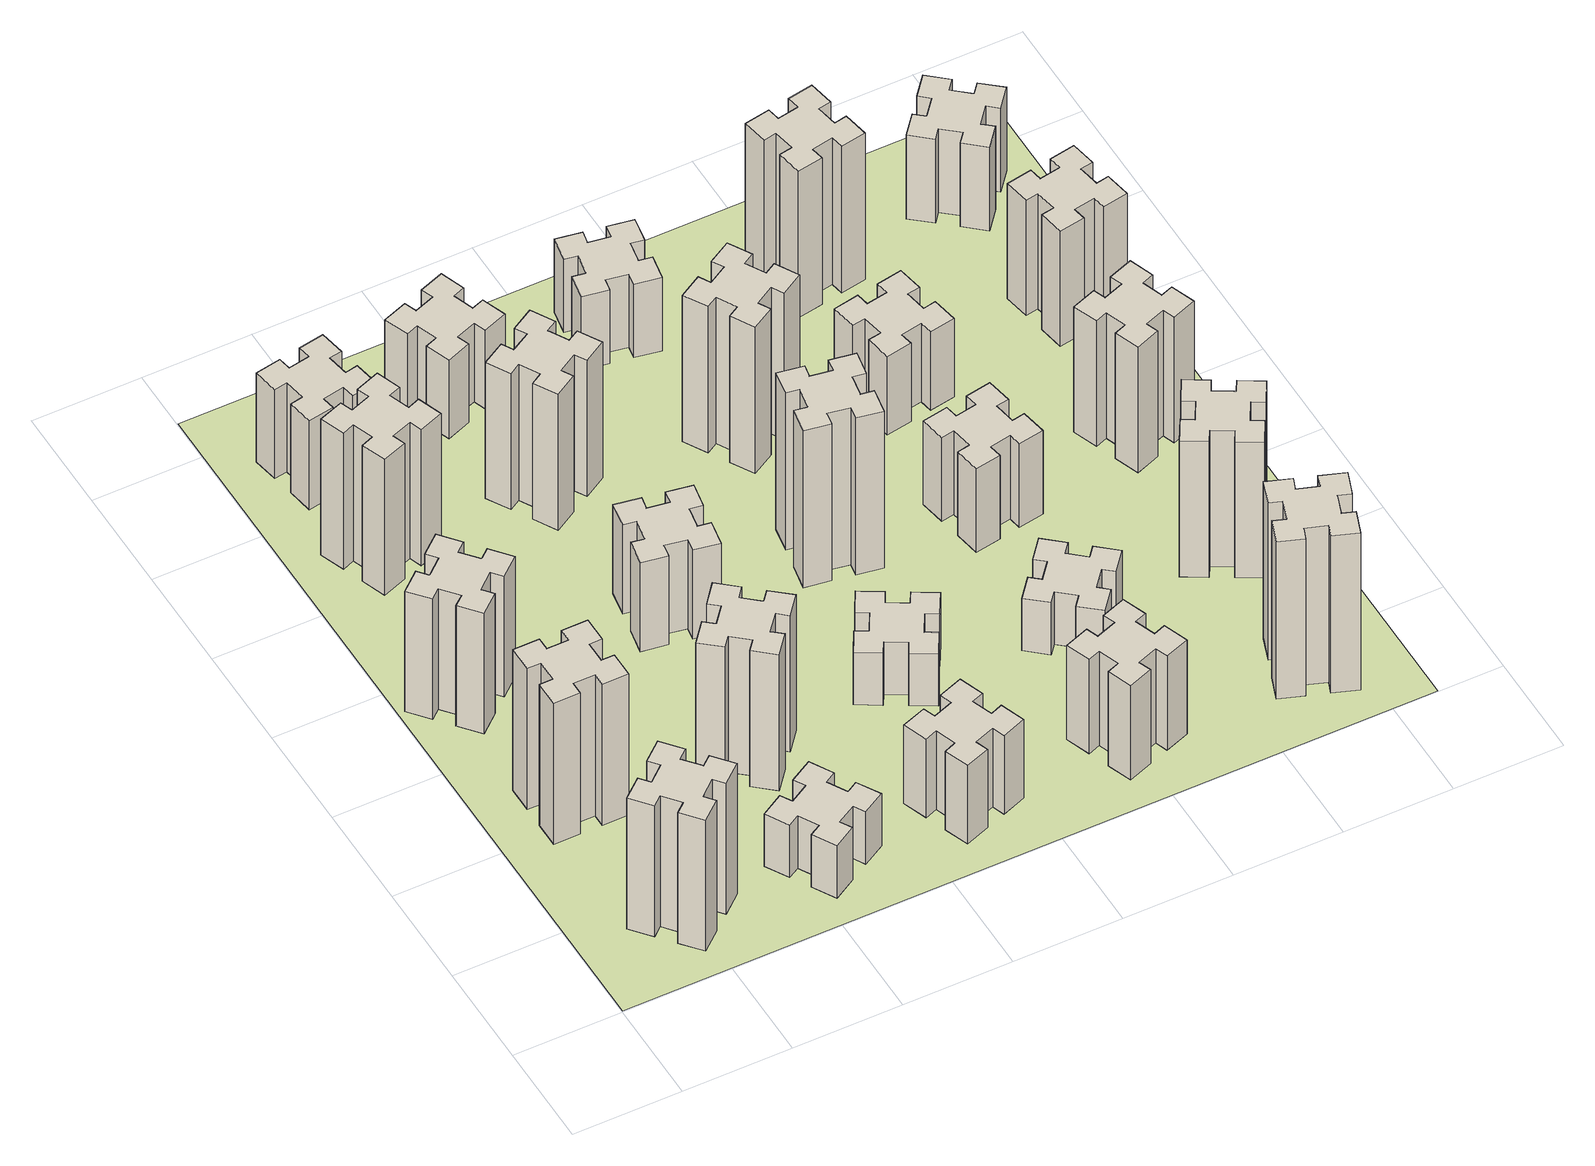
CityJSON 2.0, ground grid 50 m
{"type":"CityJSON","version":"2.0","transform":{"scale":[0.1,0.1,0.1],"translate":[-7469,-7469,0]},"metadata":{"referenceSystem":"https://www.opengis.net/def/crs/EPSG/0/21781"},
"CityObjects":{
"building1":{"type":"Building","attributes":{"class":"1000","function":"1000","usage":"1000","yearOfConstruction":2016,"roofType":"1000","measuredHeight":75,"storeysAboveGround":30,"storeysBelowGround":0},"geometry":[{"type":"Solid","lod":"1","boundaries":[[[[0,1,2,3,4,5,6,7,8,9,10,11,12,13,14,15,16,17,18,19]],[[17,16,20,21]],[[16,15,22,20]],[[15,14,23,22]],[[14,13,24,23]],[[13,12,25,24]],[[12,11,26,25]],[[11,10,27,26]],[[10,9,28,27]],[[9,8,29,28]],[[8,7,30,29]],[[7,6,31,30]],[[6,5,32,31]],[[5,4,33,32]],[[4,3,34,33]],[[3,2,35,34]],[[2,1,36,35]],[[1,0,37,36]],[[0,19,38,37]],[[19,18,39,38]],[[18,17,21,39]],[[24,25,26,27,28,29,30,31,32,33,34,35,36,37,38,39,21,20,22,23]]]]}]},
"building2":{"type":"Building","attributes":{"class":"1000","function":"1000","usage":"1000","yearOfConstruction":2016,"roofType":"1000","measuredHeight":81,"storeysAboveGround":30,"storeysBelowGround":0},"geometry":[{"type":"Solid","lod":"1","boundaries":[[[[40,41,42,43,44,45,46,47,48,49,50,51,52,53,54,55,56,57,58,59]],[[57,56,60,61]],[[56,55,62,60]],[[55,54,63,62]],[[54,53,64,63]],[[53,52,65,64]],[[52,51,66,65]],[[51,50,67,66]],[[50,49,68,67]],[[49,48,69,68]],[[48,47,70,69]],[[47,46,71,70]],[[46,45,72,71]],[[45,44,73,72]],[[44,43,74,73]],[[43,42,75,74]],[[42,41,76,75]],[[41,40,77,76]],[[40,59,78,77]],[[59,58,79,78]],[[58,57,61,79]],[[64,65,66,67,68,69,70,71,72,73,74,75,76,77,78,79,61,60,62,63]]]]}]},
"building3":{"type":"Building","attributes":{"class":"1000","function":"1000","usage":"1000","yearOfConstruction":2016,"roofType":"1000","measuredHeight":69,"storeysAboveGround":30,"storeysBelowGround":0},"geometry":[{"type":"Solid","lod":"1","boundaries":[[[[80,81,82,83,84,85,86,87,88,89,90,91,92,93,94,95,96,97,98,99]],[[97,96,100,101]],[[96,95,102,100]],[[95,94,103,102]],[[94,93,104,103]],[[93,92,105,104]],[[92,91,106,105]],[[91,90,107,106]],[[90,89,108,107]],[[89,88,109,108]],[[88,87,110,109]],[[87,86,111,110]],[[86,85,112,111]],[[85,84,113,112]],[[84,83,114,113]],[[83,82,115,114]],[[82,81,116,115]],[[81,80,117,116]],[[80,99,118,117]],[[99,98,119,118]],[[98,97,101,119]],[[104,105,106,107,108,109,110,111,112,113,114,115,116,117,118,119,101,100,102,103]]]]}]},
"building4":{"type":"Building","attributes":{"class":"1000","function":"1000","usage":"1000","yearOfConstruction":2016,"roofType":"1000","measuredHeight":78,"storeysAboveGround":30,"storeysBelowGround":0},"geometry":[{"type":"Solid","lod":"1","boundaries":[[[[120,121,122,123,124,125,126,127,128,129,130,131,132,133,134,135,136,137,138,139]],[[137,136,140,141]],[[136,135,142,140]],[[135,134,143,142]],[[134,133,144,143]],[[133,132,145,144]],[[132,131,146,145]],[[131,130,147,146]],[[130,129,148,147]],[[129,128,149,148]],[[128,127,150,149]],[[127,126,151,150]],[[126,125,152,151]],[[125,124,153,152]],[[124,123,154,153]],[[123,122,155,154]],[[122,121,156,155]],[[121,120,157,156]],[[120,139,158,157]],[[139,138,159,158]],[[138,137,141,159]],[[144,145,146,147,148,149,150,151,152,153,154,155,156,157,158,159,141,140,142,143]]]]}]},
"building5":{"type":"Building","attributes":{"class":"1000","function":"1000","usage":"1000","yearOfConstruction":2016,"roofType":"1000","measuredHeight":30,"storeysAboveGround":30,"storeysBelowGround":0},"geometry":[{"type":"Solid","lod":"1","boundaries":[[[[160,161,162,163,164,165,166,167,168,169,170,171,172,173,174,175,176,177,178,179]],[[177,176,180,181]],[[176,175,182,180]],[[175,174,183,182]],[[174,173,184,183]],[[173,172,185,184]],[[172,171,186,185]],[[171,170,187,186]],[[170,169,188,187]],[[169,168,189,188]],[[168,167,190,189]],[[167,166,191,190]],[[166,165,192,191]],[[165,164,193,192]],[[164,163,194,193]],[[163,162,195,194]],[[162,161,196,195]],[[161,160,197,196]],[[160,179,198,197]],[[179,178,199,198]],[[178,177,181,199]],[[184,185,186,187,188,189,190,191,192,193,194,195,196,197,198,199,181,180,182,183]]]]}]},
"building6":{"type":"Building","attributes":{"class":"1000","function":"1000","usage":"1000","yearOfConstruction":2016,"roofType":"1000","measuredHeight":51,"storeysAboveGround":30,"storeysBelowGround":0},"geometry":[{"type":"Solid","lod":"1","boundaries":[[[[200,201,202,203,204,205,206,207,208,209,210,211,212,213,214,215,216,217,218,219]],[[217,216,220,221]],[[216,215,222,220]],[[215,214,223,222]],[[214,213,224,223]],[[213,212,225,224]],[[212,211,226,225]],[[211,210,227,226]],[[210,209,228,227]],[[209,208,229,228]],[[208,207,230,229]],[[207,206,231,230]],[[206,205,232,231]],[[205,204,233,232]],[[204,203,234,233]],[[203,202,235,234]],[[202,201,236,235]],[[201,200,237,236]],[[200,219,238,237]],[[219,218,239,238]],[[218,217,221,239]],[[224,225,226,227,228,229,230,231,232,233,234,235,236,237,238,239,221,220,222,223]]]]}]},
"building7":{"type":"Building","attributes":{"class":"1000","function":"1000","usage":"1000","yearOfConstruction":2016,"roofType":"1000","measuredHeight":78,"storeysAboveGround":30,"storeysBelowGround":0},"geometry":[{"type":"Solid","lod":"1","boundaries":[[[[240,241,242,243,244,245,246,247,248,249,250,251,252,253,254,255,256,257,258,259]],[[257,256,260,261]],[[256,255,262,260]],[[255,254,263,262]],[[254,253,264,263]],[[253,252,265,264]],[[252,251,266,265]],[[251,250,267,266]],[[250,249,268,267]],[[249,248,269,268]],[[248,247,270,269]],[[247,246,271,270]],[[246,245,272,271]],[[245,244,273,272]],[[244,243,274,273]],[[243,242,275,274]],[[242,241,276,275]],[[241,240,277,276]],[[240,259,278,277]],[[259,258,279,278]],[[258,257,261,279]],[[264,265,266,267,268,269,270,271,272,273,274,275,276,277,278,279,261,260,262,263]]]]}]},
"building8":{"type":"Building","attributes":{"class":"1000","function":"1000","usage":"1000","yearOfConstruction":2016,"roofType":"1000","measuredHeight":51,"storeysAboveGround":30,"storeysBelowGround":0},"geometry":[{"type":"Solid","lod":"1","boundaries":[[[[280,281,282,283,284,285,286,287,288,289,290,291,292,293,294,295,296,297,298,299]],[[297,296,300,301]],[[296,295,302,300]],[[295,294,303,302]],[[294,293,304,303]],[[293,292,305,304]],[[292,291,306,305]],[[291,290,307,306]],[[290,289,308,307]],[[289,288,309,308]],[[288,287,310,309]],[[287,286,311,310]],[[286,285,312,311]],[[285,284,313,312]],[[284,283,314,313]],[[283,282,315,314]],[[282,281,316,315]],[[281,280,317,316]],[[280,299,318,317]],[[299,298,319,318]],[[298,297,301,319]],[[304,305,306,307,308,309,310,311,312,313,314,315,316,317,318,319,301,300,302,303]]]]}]},
"building9":{"type":"Building","attributes":{"class":"1000","function":"1000","usage":"1000","yearOfConstruction":2016,"roofType":"1000","measuredHeight":45,"storeysAboveGround":30,"storeysBelowGround":0},"geometry":[{"type":"Solid","lod":"1","boundaries":[[[[320,321,322,323,324,325,326,327,328,329,330,331,332,333,334,335,336,337,338,339]],[[337,336,340,341]],[[336,335,342,340]],[[335,334,343,342]],[[334,333,344,343]],[[333,332,345,344]],[[332,331,346,345]],[[331,330,347,346]],[[330,329,348,347]],[[329,328,349,348]],[[328,327,350,349]],[[327,326,351,350]],[[326,325,352,351]],[[325,324,353,352]],[[324,323,354,353]],[[323,322,355,354]],[[322,321,356,355]],[[321,320,357,356]],[[320,339,358,357]],[[339,338,359,358]],[[338,337,341,359]],[[344,345,346,347,348,349,350,351,352,353,354,355,356,357,358,359,341,340,342,343]]]]}]},
"building10":{"type":"Building","attributes":{"class":"1000","function":"1000","usage":"1000","yearOfConstruction":2016,"roofType":"1000","measuredHeight":78,"storeysAboveGround":30,"storeysBelowGround":0},"geometry":[{"type":"Solid","lod":"1","boundaries":[[[[360,361,362,363,364,365,366,367,368,369,370,371,372,373,374,375,376,377,378,379]],[[377,376,380,381]],[[376,375,382,380]],[[375,374,383,382]],[[374,373,384,383]],[[373,372,385,384]],[[372,371,386,385]],[[371,370,387,386]],[[370,369,388,387]],[[369,368,389,388]],[[368,367,390,389]],[[367,366,391,390]],[[366,365,392,391]],[[365,364,393,392]],[[364,363,394,393]],[[363,362,395,394]],[[362,361,396,395]],[[361,360,397,396]],[[360,379,398,397]],[[379,378,399,398]],[[378,377,381,399]],[[384,385,386,387,388,389,390,391,392,393,394,395,396,397,398,399,381,380,382,383]]]]}]},
"building11":{"type":"Building","attributes":{"class":"1000","function":"1000","usage":"1000","yearOfConstruction":2016,"roofType":"1000","measuredHeight":45,"storeysAboveGround":30,"storeysBelowGround":0},"geometry":[{"type":"Solid","lod":"1","boundaries":[[[[400,401,402,403,404,405,406,407,408,409,410,411,412,413,414,415,416,417,418,419]],[[417,416,420,421]],[[416,415,422,420]],[[415,414,423,422]],[[414,413,424,423]],[[413,412,425,424]],[[412,411,426,425]],[[411,410,427,426]],[[410,409,428,427]],[[409,408,429,428]],[[408,407,430,429]],[[407,406,431,430]],[[406,405,432,431]],[[405,404,433,432]],[[404,403,434,433]],[[403,402,435,434]],[[402,401,436,435]],[[401,400,437,436]],[[400,419,438,437]],[[419,418,439,438]],[[418,417,421,439]],[[424,425,426,427,428,429,430,431,432,433,434,435,436,437,438,439,421,420,422,423]]]]}]},
"building12":{"type":"Building","attributes":{"class":"1000","function":"1000","usage":"1000","yearOfConstruction":2016,"roofType":"1000","measuredHeight":30,"storeysAboveGround":30,"storeysBelowGround":0},"geometry":[{"type":"Solid","lod":"1","boundaries":[[[[440,441,442,443,444,445,446,447,448,449,450,451,452,453,454,455,456,457,458,459]],[[457,456,460,461]],[[456,455,462,460]],[[455,454,463,462]],[[454,453,464,463]],[[453,452,465,464]],[[452,451,466,465]],[[451,450,467,466]],[[450,449,468,467]],[[449,448,469,468]],[[448,447,470,469]],[[447,446,471,470]],[[446,445,472,471]],[[445,444,473,472]],[[444,443,474,473]],[[443,442,475,474]],[[442,441,476,475]],[[441,440,477,476]],[[440,459,478,477]],[[459,458,479,478]],[[458,457,461,479]],[[464,465,466,467,468,469,470,471,472,473,474,475,476,477,478,479,461,460,462,463]]]]}]},
"building13":{"type":"Building","attributes":{"class":"1000","function":"1000","usage":"1000","yearOfConstruction":2016,"roofType":"1000","measuredHeight":90,"storeysAboveGround":30,"storeysBelowGround":0},"geometry":[{"type":"Solid","lod":"1","boundaries":[[[[480,481,482,483,484,485,486,487,488,489,490,491,492,493,494,495,496,497,498,499]],[[497,496,500,501]],[[496,495,502,500]],[[495,494,503,502]],[[494,493,504,503]],[[493,492,505,504]],[[492,491,506,505]],[[491,490,507,506]],[[490,489,508,507]],[[489,488,509,508]],[[488,487,510,509]],[[487,486,511,510]],[[486,485,512,511]],[[485,484,513,512]],[[484,483,514,513]],[[483,482,515,514]],[[482,481,516,515]],[[481,480,517,516]],[[480,499,518,517]],[[499,498,519,518]],[[498,497,501,519]],[[504,505,506,507,508,509,510,511,512,513,514,515,516,517,518,519,501,500,502,503]]]]}]},
"building14":{"type":"Building","attributes":{"class":"1000","function":"1000","usage":"1000","yearOfConstruction":2016,"roofType":"1000","measuredHeight":54,"storeysAboveGround":30,"storeysBelowGround":0},"geometry":[{"type":"Solid","lod":"1","boundaries":[[[[520,521,522,523,524,525,526,527,528,529,530,531,532,533,534,535,536,537,538,539]],[[537,536,540,541]],[[536,535,542,540]],[[535,534,543,542]],[[534,533,544,543]],[[533,532,545,544]],[[532,531,546,545]],[[531,530,547,546]],[[530,529,548,547]],[[529,528,549,548]],[[528,527,550,549]],[[527,526,551,550]],[[526,525,552,551]],[[525,524,553,552]],[[524,523,554,553]],[[523,522,555,554]],[[522,521,556,555]],[[521,520,557,556]],[[520,539,558,557]],[[539,538,559,558]],[[538,537,541,559]],[[544,545,546,547,548,549,550,551,552,553,554,555,556,557,558,559,541,540,542,543]]]]}]},
"building15":{"type":"Building","attributes":{"class":"1000","function":"1000","usage":"1000","yearOfConstruction":2016,"roofType":"1000","measuredHeight":84,"storeysAboveGround":30,"storeysBelowGround":0},"geometry":[{"type":"Solid","lod":"1","boundaries":[[[[560,561,562,563,564,565,566,567,568,569,570,571,572,573,574,575,576,577,578,579]],[[577,576,580,581]],[[576,575,582,580]],[[575,574,583,582]],[[574,573,584,583]],[[573,572,585,584]],[[572,571,586,585]],[[571,570,587,586]],[[570,569,588,587]],[[569,568,589,588]],[[568,567,590,589]],[[567,566,591,590]],[[566,565,592,591]],[[565,564,593,592]],[[564,563,594,593]],[[563,562,595,594]],[[562,561,596,595]],[[561,560,597,596]],[[560,579,598,597]],[[579,578,599,598]],[[578,577,581,599]],[[584,585,586,587,588,589,590,591,592,593,594,595,596,597,598,599,581,580,582,583]]]]}]},
"building16":{"type":"Building","attributes":{"class":"1000","function":"1000","usage":"1000","yearOfConstruction":2016,"roofType":"1000","measuredHeight":42,"storeysAboveGround":30,"storeysBelowGround":0},"geometry":[{"type":"Solid","lod":"1","boundaries":[[[[600,601,602,603,604,605,606,607,608,609,610,611,612,613,614,615,616,617,618,619]],[[617,616,620,621]],[[616,615,622,620]],[[615,614,623,622]],[[614,613,624,623]],[[613,612,625,624]],[[612,611,626,625]],[[611,610,627,626]],[[610,609,628,627]],[[609,608,629,628]],[[608,607,630,629]],[[607,606,631,630]],[[606,605,632,631]],[[605,604,633,632]],[[604,603,634,633]],[[603,602,635,634]],[[602,601,636,635]],[[601,600,637,636]],[[600,619,638,637]],[[619,618,639,638]],[[618,617,621,639]],[[624,625,626,627,628,629,630,631,632,633,634,635,636,637,638,639,621,620,622,623]]]]}]},
"building17":{"type":"Building","attributes":{"class":"1000","function":"1000","usage":"1000","yearOfConstruction":2016,"roofType":"1000","measuredHeight":30,"storeysAboveGround":30,"storeysBelowGround":0},"geometry":[{"type":"Solid","lod":"1","boundaries":[[[[640,641,642,643,644,645,646,647,648,649,650,651,652,653,654,655,656,657,658,659]],[[657,656,660,661]],[[656,655,662,660]],[[655,654,663,662]],[[654,653,664,663]],[[653,652,665,664]],[[652,651,666,665]],[[651,650,667,666]],[[650,649,668,667]],[[649,648,669,668]],[[648,647,670,669]],[[647,646,671,670]],[[646,645,672,671]],[[645,644,673,672]],[[644,643,674,673]],[[643,642,675,674]],[[642,641,676,675]],[[641,640,677,676]],[[640,659,678,677]],[[659,658,679,678]],[[658,657,661,679]],[[664,665,666,667,668,669,670,671,672,673,674,675,676,677,678,679,661,660,662,663]]]]}]},
"building18":{"type":"Building","attributes":{"class":"1000","function":"1000","usage":"1000","yearOfConstruction":2016,"roofType":"1000","measuredHeight":48,"storeysAboveGround":30,"storeysBelowGround":0},"geometry":[{"type":"Solid","lod":"1","boundaries":[[[[680,681,682,683,684,685,686,687,688,689,690,691,692,693,694,695,696,697,698,699]],[[697,696,700,701]],[[696,695,702,700]],[[695,694,703,702]],[[694,693,704,703]],[[693,692,705,704]],[[692,691,706,705]],[[691,690,707,706]],[[690,689,708,707]],[[689,688,709,708]],[[688,687,710,709]],[[687,686,711,710]],[[686,685,712,711]],[[685,684,713,712]],[[684,683,714,713]],[[683,682,715,714]],[[682,681,716,715]],[[681,680,717,716]],[[680,699,718,717]],[[699,698,719,718]],[[698,697,701,719]],[[704,705,706,707,708,709,710,711,712,713,714,715,716,717,718,719,701,700,702,703]]]]}]},
"building19":{"type":"Building","attributes":{"class":"1000","function":"1000","usage":"1000","yearOfConstruction":2016,"roofType":"1000","measuredHeight":45,"storeysAboveGround":30,"storeysBelowGround":0},"geometry":[{"type":"Solid","lod":"1","boundaries":[[[[720,721,722,723,724,725,726,727,728,729,730,731,732,733,734,735,736,737,738,739]],[[737,736,740,741]],[[736,735,742,740]],[[735,734,743,742]],[[734,733,744,743]],[[733,732,745,744]],[[732,731,746,745]],[[731,730,747,746]],[[730,729,748,747]],[[729,728,749,748]],[[728,727,750,749]],[[727,726,751,750]],[[726,725,752,751]],[[725,724,753,752]],[[724,723,754,753]],[[723,722,755,754]],[[722,721,756,755]],[[721,720,757,756]],[[720,739,758,757]],[[739,738,759,758]],[[738,737,741,759]],[[744,745,746,747,748,749,750,751,752,753,754,755,756,757,758,759,741,740,742,743]]]]}]},
"building20":{"type":"Building","attributes":{"class":"1000","function":"1000","usage":"1000","yearOfConstruction":2016,"roofType":"1000","measuredHeight":90,"storeysAboveGround":30,"storeysBelowGround":0},"geometry":[{"type":"Solid","lod":"1","boundaries":[[[[760,761,762,763,764,765,766,767,768,769,770,771,772,773,774,775,776,777,778,779]],[[777,776,780,781]],[[776,775,782,780]],[[775,774,783,782]],[[774,773,784,783]],[[773,772,785,784]],[[772,771,786,785]],[[771,770,787,786]],[[770,769,788,787]],[[769,768,789,788]],[[768,767,790,789]],[[767,766,791,790]],[[766,765,792,791]],[[765,764,793,792]],[[764,763,794,793]],[[763,762,795,794]],[[762,761,796,795]],[[761,760,797,796]],[[760,779,798,797]],[[779,778,799,798]],[[778,777,781,799]],[[784,785,786,787,788,789,790,791,792,793,794,795,796,797,798,799,781,780,782,783]]]]}]},
"building21":{"type":"Building","attributes":{"class":"1000","function":"1000","usage":"1000","yearOfConstruction":2016,"roofType":"1000","measuredHeight":84,"storeysAboveGround":30,"storeysBelowGround":0},"geometry":[{"type":"Solid","lod":"1","boundaries":[[[[800,801,802,803,804,805,806,807,808,809,810,811,812,813,814,815,816,817,818,819]],[[817,816,820,821]],[[816,815,822,820]],[[815,814,823,822]],[[814,813,824,823]],[[813,812,825,824]],[[812,811,826,825]],[[811,810,827,826]],[[810,809,828,827]],[[809,808,829,828]],[[808,807,830,829]],[[807,806,831,830]],[[806,805,832,831]],[[805,804,833,832]],[[804,803,834,833]],[[803,802,835,834]],[[802,801,836,835]],[[801,800,837,836]],[[800,819,838,837]],[[819,818,839,838]],[[818,817,821,839]],[[824,825,826,827,828,829,830,831,832,833,834,835,836,837,838,839,821,820,822,823]]]]}]},
"building22":{"type":"Building","attributes":{"class":"1000","function":"1000","usage":"1000","yearOfConstruction":2016,"roofType":"1000","measuredHeight":78,"storeysAboveGround":30,"storeysBelowGround":0},"geometry":[{"type":"Solid","lod":"1","boundaries":[[[[840,841,842,843,844,845,846,847,848,849,850,851,852,853,854,855,856,857,858,859]],[[857,856,860,861]],[[856,855,862,860]],[[855,854,863,862]],[[854,853,864,863]],[[853,852,865,864]],[[852,851,866,865]],[[851,850,867,866]],[[850,849,868,867]],[[849,848,869,868]],[[848,847,870,869]],[[847,846,871,870]],[[846,845,872,871]],[[845,844,873,872]],[[844,843,874,873]],[[843,842,875,874]],[[842,841,876,875]],[[841,840,877,876]],[[840,859,878,877]],[[859,858,879,878]],[[858,857,861,879]],[[864,865,866,867,868,869,870,871,872,873,874,875,876,877,878,879,861,860,862,863]]]]}]},
"building23":{"type":"Building","attributes":{"class":"1000","function":"1000","usage":"1000","yearOfConstruction":2016,"roofType":"1000","measuredHeight":72,"storeysAboveGround":30,"storeysBelowGround":0},"geometry":[{"type":"Solid","lod":"1","boundaries":[[[[880,881,882,883,884,885,886,887,888,889,890,891,892,893,894,895,896,897,898,899]],[[897,896,900,901]],[[896,895,902,900]],[[895,894,903,902]],[[894,893,904,903]],[[893,892,905,904]],[[892,891,906,905]],[[891,890,907,906]],[[890,889,908,907]],[[889,888,909,908]],[[888,887,910,909]],[[887,886,911,910]],[[886,885,912,911]],[[885,884,913,912]],[[884,883,914,913]],[[883,882,915,914]],[[882,881,916,915]],[[881,880,917,916]],[[880,899,918,917]],[[899,898,919,918]],[[898,897,901,919]],[[904,905,906,907,908,909,910,911,912,913,914,915,916,917,918,919,901,900,902,903]]]]}]},
"building24":{"type":"Building","attributes":{"class":"1000","function":"1000","usage":"1000","yearOfConstruction":2016,"roofType":"1000","measuredHeight":66,"storeysAboveGround":30,"storeysBelowGround":0},"geometry":[{"type":"Solid","lod":"1","boundaries":[[[[920,921,922,923,924,925,926,927,928,929,930,931,932,933,934,935,936,937,938,939]],[[937,936,940,941]],[[936,935,942,940]],[[935,934,943,942]],[[934,933,944,943]],[[933,932,945,944]],[[932,931,946,945]],[[931,930,947,946]],[[930,929,948,947]],[[929,928,949,948]],[[928,927,950,949]],[[927,926,951,950]],[[926,925,952,951]],[[925,924,953,952]],[[924,923,954,953]],[[923,922,955,954]],[[922,921,956,955]],[[921,920,957,956]],[[920,939,958,957]],[[939,938,959,958]],[[938,937,941,959]],[[944,945,946,947,948,949,950,951,952,953,954,955,956,957,958,959,941,940,942,943]]]]}]},
"building25":{"type":"Building","attributes":{"class":"1000","function":"1000","usage":"1000","yearOfConstruction":2016,"roofType":"1000","measuredHeight":48,"storeysAboveGround":30,"storeysBelowGround":0},"geometry":[{"type":"Solid","lod":"1","boundaries":[[[[960,961,962,963,964,965,966,967,968,969,970,971,972,973,974,975,976,977,978,979]],[[977,976,980,981]],[[976,975,982,980]],[[975,974,983,982]],[[974,973,984,983]],[[973,972,985,984]],[[972,971,986,985]],[[971,970,987,986]],[[970,969,988,987]],[[969,968,989,988]],[[968,967,990,989]],[[967,966,991,990]],[[966,965,992,991]],[[965,964,993,992]],[[964,963,994,993]],[[963,962,995,994]],[[962,961,996,995]],[[961,960,997,996]],[[960,979,998,997]],[[979,978,999,998]],[[978,977,981,999]],[[984,985,986,987,988,989,990,991,992,993,994,995,996,997,998,999,981,980,982,983]]]]}]},
"landuse1":{"type":"LandUse","attributes":{"name":"plot1","function":"1010"},"geometry":[{"type":"MultiSurface","lod":"1","boundaries":[[[1000,1001,1002,1003]]]}]}
},
"vertices":[
[443,492,0],[366,427,0],[328,473,0],[236,396,0],[313,304,0],[359,343,0],[423,266,0],[377,228,0],[454,136,0],[546,213,0],[508,259,0],[584,323,0],[623,277,0],[715,354,0],[638,446,0],[592,408,0],[527,484,0],[573,523,0],[496,615,0],[404,538,0],[527,484,750],[573,523,750],[592,408,750],[638,446,750],[715,354,750],[623,277,750],[584,323,750],[508,259,750],[546,213,750],[454,136,750],[377,228,750],[423,266,750],[359,343,750],[313,304,750],[236,396,750],[328,473,750],[366,427,750],[443,492,750],[404,538,750],[496,615,750],
[325,1005,0],[425,1005,0],[425,945,0],[545,945,0],[545,1065,0],[485,1065,0],[485,1165,0],[545,1165,0],[545,1285,0],[425,1285,0],[425,1225,0],[325,1225,0],[325,1285,0],[205,1285,0],[205,1165,0],[265,1165,0],[265,1065,0],[205,1065,0],[205,945,0],[325,945,0],[265,1065,810],[205,1065,810],[265,1165,810],[205,1165,810],[205,1285,810],[325,1285,810],[325,1225,810],[425,1225,810],[425,1285,810],[545,1285,810],[545,1165,810],[485,1165,810],[485,1065,810],[545,1065,810],[545,945,810],[425,945,810],[425,1005,810],[325,1005,810],[325,945,810],[205,945,810],
[308,1739,0],[384,1803,0],[423,1757,0],[515,1834,0],[438,1926,0],[392,1888,0],[327,1964,0],[373,2003,0],[296,2095,0],[204,2018,0],[243,1972,0],[166,1907,0],[128,1953,0],[36,1876,0],[113,1784,0],[159,1823,0],[223,1746,0],[177,1708,0],[254,1616,0],[346,1693,0],[223,1746,690],[177,1708,690],[159,1823,690],[113,1784,690],[36,1876,690],[128,1953,690],[166,1907,690],[243,1972,690],[204,2018,690],[296,2095,690],[373,2003,690],[327,1964,690],[392,1888,690],[438,1926,690],[515,1834,690],[423,1757,690],[384,1803,690],[308,1739,690],[346,1693,690],[254,1616,690],
[385,2816,0],[291,2782,0],[270,2838,0],[157,2797,0],[199,2684,0],[255,2705,0],[289,2611,0],[233,2590,0],[274,2477,0],[387,2519,0],[366,2575,0],[460,2609,0],[480,2553,0],[593,2594,0],[552,2707,0],[496,2686,0],[462,2780,0],[518,2800,0],[477,2913,0],[364,2872,0],[462,2780,780],[518,2800,780],[496,2686,780],[552,2707,780],[593,2594,780],[480,2553,780],[460,2609,780],[366,2575,780],[387,2519,780],[274,2477,780],[233,2590,780],[289,2611,780],[255,2705,780],[199,2684,780],[157,2797,780],[270,2838,780],[291,2782,780],[385,2816,780],[364,2872,780],[477,2913,780],
[1104,496,0],[1017,446,0],[987,498,0],[883,438,0],[943,334,0],[995,364,0],[1045,277,0],[993,247,0],[1053,143,0],[1157,203,0],[1127,255,0],[1214,305,0],[1244,253,0],[1348,313,0],[1288,417,0],[1236,387,0],[1186,474,0],[1238,504,0],[1178,608,0],[1074,548,0],[1186,474,300],[1238,504,300],[1236,387,300],[1288,417,300],[1348,313,300],[1244,253,300],[1214,305,300],[1127,255,300],[1157,203,300],[1053,143,300],[993,247,300],[1045,277,300],[995,364,300],[943,334,300],[883,438,300],[987,498,300],[1017,446,300],[1104,496,300],[1074,548,300],[1178,608,300],
[258,3265,0],[276,3167,0],[217,3157,0],[237,3038,0],[356,3059,0],[345,3118,0],[444,3136,0],[454,3077,0],[572,3097,0],[551,3216,0],[492,3205,0],[475,3304,0],[534,3314,0],[513,3432,0],[395,3411,0],[405,3352,0],[307,3335,0],[297,3394,0],[178,3373,0],[199,3255,0],[307,3335,510],[297,3394,510],[405,3352,510],[395,3411,510],[513,3432,510],[534,3314,510],[475,3304,510],[492,3205,510],[551,3216,510],[572,3097,510],[454,3077,510],[444,3136,510],[345,3118,510],[356,3059,510],[237,3038,510],[217,3157,510],[276,3167,510],[258,3265,510],[199,3255,510],[178,3373,510],
[1224,1067,0],[1148,1132,0],[1186,1178,0],[1094,1255,0],[1017,1163,0],[1063,1124,0],[999,1048,0],[953,1086,0],[876,994,0],[968,917,0],[1006,963,0],[1083,899,0],[1044,853,0],[1136,776,0],[1213,868,0],[1167,906,0],[1232,983,0],[1278,944,0],[1355,1036,0],[1263,1113,0],[1232,983,780],[1278,944,780],[1167,906,780],[1213,868,780],[1136,776,780],[1044,853,780],[1083,899,780],[1006,963,780],[968,917,780],[876,994,780],[953,1086,780],[999,1048,780],[1063,1124,780],[1017,1163,780],[1094,1255,780],[1186,1178,780],[1148,1132,780],[1224,1067,780],[1263,1113,780],[1355,1036,780],
[1315,1787,0],[1332,1885,0],[1391,1875,0],[1412,1993,0],[1294,2014,0],[1284,1955,0],[1185,1972,0],[1196,2031,0],[1077,2052,0],[1057,1934,0],[1116,1924,0],[1098,1825,0],[1039,1836,0],[1018,1717,0],[1137,1697,0],[1147,1756,0],[1245,1738,0],[1235,1679,0],[1353,1658,0],[1374,1777,0],[1245,1738,510],[1235,1679,510],[1147,1756,510],[1137,1697,510],[1018,1717,510],[1039,1836,510],[1098,1825,510],[1116,1924,510],[1057,1934,510],[1077,2052,510],[1196,2031,510],[1185,1972,510],[1284,1955,510],[1294,2014,510],[1412,1993,510],[1391,1875,510],[1332,1885,510],[1315,1787,510],[1374,1777,510],[1353,1658,510],
[1876,366,0],[1842,460,0],[1898,480,0],[1857,593,0],[1744,552,0],[1765,496,0],[1671,462,0],[1650,518,0],[1537,477,0],[1579,364,0],[1635,385,0],[1669,291,0],[1613,270,0],[1654,157,0],[1767,199,0],[1746,255,0],[1840,289,0],[1860,233,0],[1973,274,0],[1932,387,0],[1840,289,450],[1860,233,450],[1746,255,450],[1767,199,450],[1654,157,450],[1613,270,450],[1669,291,450],[1635,385,450],[1579,364,450],[1537,477,450],[1650,518,450],[1671,462,450],[1765,496,450],[1744,552,450],[1857,593,450],[1898,480,450],[1842,460,450],[1876,366,450],[1932,387,450],[1973,274,450],
[1236,2707,0],[1186,2794,0],[1238,2824,0],[1178,2928,0],[1074,2868,0],[1104,2816,0],[1017,2766,0],[987,2818,0],[883,2758,0],[943,2654,0],[995,2684,0],[1045,2597,0],[993,2567,0],[1053,2463,0],[1157,2523,0],[1127,2575,0],[1214,2625,0],[1244,2573,0],[1348,2633,0],[1288,2737,0],[1214,2625,780],[1244,2573,780],[1127,2575,780],[1157,2523,780],[1053,2463,780],[993,2567,780],[1045,2597,780],[995,2684,780],[943,2654,780],[883,2758,780],[987,2818,780],[1017,2766,780],[1104,2816,780],[1074,2868,780],[1178,2928,780],[1238,2824,780],[1186,2794,780],[1236,2707,780],[1288,2737,780],[1348,2633,780],
[1136,3326,0],[1102,3420,0],[1158,3440,0],[1117,3553,0],[1004,3512,0],[1025,3456,0],[931,3422,0],[910,3478,0],[797,3437,0],[839,3324,0],[895,3345,0],[929,3251,0],[873,3230,0],[914,3117,0],[1027,3159,0],[1006,3215,0],[1100,3249,0],[1120,3193,0],[1233,3234,0],[1192,3347,0],[1100,3249,450],[1120,3193,450],[1006,3215,450],[1027,3159,450],[914,3117,450],[873,3230,450],[929,3251,450],[895,3345,450],[839,3324,450],[797,3437,450],[910,3478,450],[931,3422,450],[1025,3456,450],[1004,3512,450],[1117,3553,450],[1158,3440,450],[1102,3420,450],[1136,3326,450],[1192,3347,450],[1233,3234,450],
[1954,1186,0],[1867,1236,0],[1897,1288,0],[1793,1348,0],[1733,1244,0],[1785,1214,0],[1735,1127,0],[1683,1157,0],[1623,1053,0],[1727,993,0],[1757,1045,0],[1844,995,0],[1814,943,0],[1918,883,0],[1978,987,0],[1926,1017,0],[1976,1104,0],[2028,1074,0],[2088,1178,0],[1984,1238,0],[1976,1104,300],[2028,1074,300],[1926,1017,300],[1978,987,300],[1918,883,300],[1814,943,300],[1844,995,300],[1757,1045,300],[1727,993,300],[1623,1053,300],[1683,1157,300],[1735,1127,300],[1785,1214,300],[1733,1244,300],[1793,1348,300],[1897,1288,300],[1867,1236,300],[1954,1186,300],[1984,1238,300],[2088,1178,300],
[1856,1924,0],[1838,1825,0],[1779,1836,0],[1758,1717,0],[1877,1697,0],[1887,1756,0],[1985,1738,0],[1975,1679,0],[2093,1658,0],[2114,1777,0],[2055,1787,0],[2072,1885,0],[2131,1875,0],[2152,1993,0],[2034,2014,0],[2024,1955,0],[1925,1972,0],[1936,2031,0],[1817,2052,0],[1797,1934,0],[1925,1972,900],[1936,2031,900],[2024,1955,900],[2034,2014,900],[2152,1993,900],[2131,1875,900],[2072,1885,900],[2055,1787,900],[2114,1777,900],[2093,1658,900],[1975,1679,900],[1985,1738,900],[1887,1756,900],[1877,1697,900],[1758,1717,900],[1779,1836,900],[1838,1825,900],[1856,1924,900],[1797,1934,900],[1817,2052,900],
[2616,366,0],[2582,460,0],[2638,480,0],[2597,593,0],[2484,552,0],[2505,496,0],[2411,462,0],[2390,518,0],[2277,477,0],[2319,364,0],[2375,385,0],[2409,291,0],[2353,270,0],[2394,157,0],[2507,199,0],[2486,255,0],[2580,289,0],[2600,233,0],[2713,274,0],[2672,387,0],[2580,289,540],[2600,233,540],[2486,255,540],[2507,199,540],[2394,157,540],[2353,270,540],[2409,291,540],[2375,385,540],[2319,364,540],[2277,477,540],[2390,518,540],[2411,462,540],[2505,496,540],[2484,552,540],[2597,593,540],[2638,480,540],[2582,460,540],[2616,366,540],[2672,387,540],[2713,274,540],
[1967,2475,0],[2054,2525,0],[2084,2473,0],[2188,2533,0],[2128,2637,0],[2076,2607,0],[2026,2694,0],[2078,2724,0],[2018,2828,0],[1914,2768,0],[1944,2716,0],[1857,2666,0],[1827,2718,0],[1723,2658,0],[1783,2554,0],[1835,2584,0],[1885,2497,0],[1833,2467,0],[1893,2363,0],[1997,2423,0],[1885,2497,840],[1833,2467,840],[1835,2584,840],[1783,2554,840],[1723,2658,840],[1827,2718,840],[1857,2666,840],[1944,2716,840],[1914,2768,840],[2018,2828,840],[2078,2724,840],[2026,2694,840],[2076,2607,840],[2128,2637,840],[2188,2533,840],[2084,2473,840],[2054,2525,840],[1967,2475,840],[1997,2423,840],[1893,2363,840],
[1687,3236,0],[1785,3218,0],[1775,3159,0],[1893,3138,0],[1914,3257,0],[1855,3267,0],[1872,3365,0],[1931,3355,0],[1952,3473,0],[1834,3494,0],[1824,3435,0],[1725,3452,0],[1736,3511,0],[1617,3532,0],[1597,3414,0],[1656,3404,0],[1638,3305,0],[1579,3316,0],[1558,3197,0],[1677,3177,0],[1638,3305,420],[1579,3316,420],[1656,3404,420],[1597,3414,420],[1617,3532,420],[1736,3511,420],[1725,3452,420],[1824,3435,420],[1834,3494,420],[1952,3473,420],[1931,3355,420],[1872,3365,420],[1855,3267,420],[1914,3257,420],[1893,3138,420],[1775,3159,420],[1785,3218,420],[1687,3236,420],[1677,3177,420],[1558,3197,420],
[2647,906,0],[2712,983,0],[2758,944,0],[2835,1036,0],[2743,1113,0],[2704,1067,0],[2628,1132,0],[2666,1178,0],[2574,1255,0],[2497,1163,0],[2543,1124,0],[2479,1048,0],[2433,1086,0],[2356,994,0],[2448,917,0],[2486,963,0],[2563,899,0],[2524,853,0],[2616,776,0],[2693,868,0],[2563,899,300],[2524,853,300],[2486,963,300],[2448,917,300],[2356,994,300],[2433,1086,300],[2479,1048,300],[2543,1124,300],[2497,1163,300],[2574,1255,300],[2666,1178,300],[2628,1132,300],[2704,1067,300],[2743,1113,300],[2835,1036,300],[2758,944,300],[2712,983,300],[2647,906,300],[2693,868,300],[2616,776,300],
[2625,1872,0],[2527,1855,0],[2517,1914,0],[2398,1893,0],[2419,1775,0],[2478,1785,0],[2496,1687,0],[2437,1677,0],[2457,1558,0],[2576,1579,0],[2565,1638,0],[2664,1656,0],[2674,1597,0],[2792,1617,0],[2771,1736,0],[2712,1725,0],[2695,1824,0],[2754,1834,0],[2733,1952,0],[2615,1931,0],[2695,1824,480],[2754,1834,480],[2712,1725,480],[2771,1736,480],[2792,1617,480],[2674,1597,480],[2664,1656,480],[2565,1638,480],[2576,1579,480],[2457,1558,480],[2437,1677,480],[2496,1687,480],[2478,1785,480],[2419,1775,480],[2398,1893,480],[2517,1914,480],[2527,1855,480],[2625,1872,480],[2615,1931,480],[2733,1952,480],
[2565,2378,0],[2664,2396,0],[2674,2337,0],[2792,2357,0],[2771,2476,0],[2712,2465,0],[2695,2564,0],[2754,2574,0],[2733,2692,0],[2615,2671,0],[2625,2612,0],[2527,2595,0],[2517,2654,0],[2398,2633,0],[2419,2515,0],[2478,2525,0],[2496,2427,0],[2437,2417,0],[2457,2298,0],[2576,2319,0],[2496,2427,450],[2437,2417,450],[2478,2525,450],[2419,2515,450],[2398,2633,450],[2517,2654,450],[2527,2595,450],[2625,2612,450],[2615,2671,450],[2733,2692,450],[2754,2574,450],[2695,2564,450],[2712,2465,450],[2771,2476,450],[2792,2357,450],[2674,2337,450],[2664,2396,450],[2565,2378,450],[2576,2319,450],[2457,2298,450],
[3422,291,0],[3456,385,0],[3512,364,0],[3553,477,0],[3440,518,0],[3420,462,0],[3326,496,0],[3347,552,0],[3234,593,0],[3193,480,0],[3249,460,0],[3215,366,0],[3159,387,0],[3117,274,0],[3230,233,0],[3251,289,0],[3345,255,0],[3324,199,0],[3437,157,0],[3478,270,0],[3345,255,900],[3324,199,900],[3251,289,900],[3230,233,900],[3117,274,900],[3159,387,900],[3215,366,900],[3249,460,900],[3193,480,900],[3234,593,900],[3347,552,900],[3326,496,900],[3420,462,900],[3440,518,900],[3553,477,900],[3512,364,900],[3456,385,900],[3422,291,900],[3478,270,900],[3437,157,900],
[2478,3265,0],[2496,3167,0],[2437,3157,0],[2457,3038,0],[2576,3059,0],[2565,3118,0],[2664,3136,0],[2674,3077,0],[2792,3097,0],[2771,3216,0],[2712,3205,0],[2695,3304,0],[2754,3314,0],[2733,3432,0],[2615,3411,0],[2625,3352,0],[2527,3335,0],[2517,3394,0],[2398,3373,0],[2419,3255,0],[2527,3335,840],[2517,3394,840],[2625,3352,840],[2615,3411,840],[2733,3432,840],[2754,3314,840],[2695,3304,840],[2712,3205,840],[2771,3216,840],[2792,3097,840],[2674,3077,840],[2664,3136,840],[2565,3118,840],[2576,3059,840],[2457,3038,840],[2437,3157,840],[2496,3167,840],[2478,3265,840],[2419,3255,840],[2398,3373,840],
[3237,1045,0],[3324,995,0],[3294,943,0],[3398,883,0],[3458,987,0],[3406,1017,0],[3456,1104,0],[3508,1074,0],[3568,1178,0],[3464,1238,0],[3434,1186,0],[3347,1236,0],[3377,1288,0],[3273,1348,0],[3213,1244,0],[3265,1214,0],[3215,1127,0],[3163,1157,0],[3103,1053,0],[3207,993,0],[3215,1127,780],[3163,1157,780],[3265,1214,780],[3213,1244,780],[3273,1348,780],[3377,1288,780],[3347,1236,780],[3434,1186,780],[3464,1238,780],[3568,1178,780],[3508,1074,780],[3456,1104,780],[3406,1017,780],[3458,987,780],[3398,883,780],[3294,943,780],[3324,995,780],[3237,1045,780],[3207,993,780],[3103,1053,780],
[3456,1846,0],[3422,1940,0],[3478,1960,0],[3437,2073,0],[3324,2032,0],[3345,1976,0],[3251,1942,0],[3230,1998,0],[3117,1957,0],[3159,1844,0],[3215,1865,0],[3249,1771,0],[3193,1750,0],[3234,1637,0],[3347,1679,0],[3326,1735,0],[3420,1769,0],[3440,1713,0],[3553,1754,0],[3512,1867,0],[3420,1769,720],[3440,1713,720],[3326,1735,720],[3347,1679,720],[3234,1637,720],[3193,1750,720],[3249,1771,720],[3215,1865,720],[3159,1844,720],[3117,1957,720],[3230,1998,720],[3251,1942,720],[3345,1976,720],[3324,2032,720],[3437,2073,720],[3478,1960,720],[3422,1940,720],[3456,1846,720],[3512,1867,720],[3553,1754,720],
[3318,2625,0],[3336,2527,0],[3277,2517,0],[3297,2398,0],[3416,2419,0],[3405,2478,0],[3504,2496,0],[3514,2437,0],[3632,2457,0],[3611,2576,0],[3552,2565,0],[3535,2664,0],[3594,2674,0],[3573,2792,0],[3455,2771,0],[3465,2712,0],[3367,2695,0],[3357,2754,0],[3238,2733,0],[3259,2615,0],[3367,2695,660],[3357,2754,660],[3465,2712,660],[3455,2771,660],[3573,2792,660],[3594,2674,660],[3535,2664,660],[3552,2565,660],[3611,2576,660],[3632,2457,660],[3514,2437,660],[3504,2496,660],[3405,2478,660],[3416,2419,660],[3297,2398,660],[3277,2517,660],[3336,2527,660],[3318,2625,660],[3259,2615,660],[3238,2733,660],
[3444,3387,0],[3368,3452,0],[3406,3498,0],[3314,3575,0],[3237,3483,0],[3283,3444,0],[3219,3368,0],[3173,3406,0],[3096,3314,0],[3188,3237,0],[3226,3283,0],[3303,3219,0],[3264,3173,0],[3356,3096,0],[3433,3188,0],[3387,3226,0],[3452,3303,0],[3498,3264,0],[3575,3356,0],[3483,3433,0],[3452,3303,480],[3498,3264,480],[3387,3226,480],[3433,3188,480],[3356,3096,480],[3264,3173,480],[3303,3219,480],[3226,3283,480],[3188,3237,480],[3096,3314,480],[3173,3406,480],[3219,3368,480],[3283,3444,480],[3237,3483,480],[3314,3575,480],[3406,3498,480],[3368,3452,480],[3444,3387,480],[3483,3433,480],[3575,3356,480],
[5,3705,0],[3705,3705,0],[3705,5,0],[5,5,0]
]}
